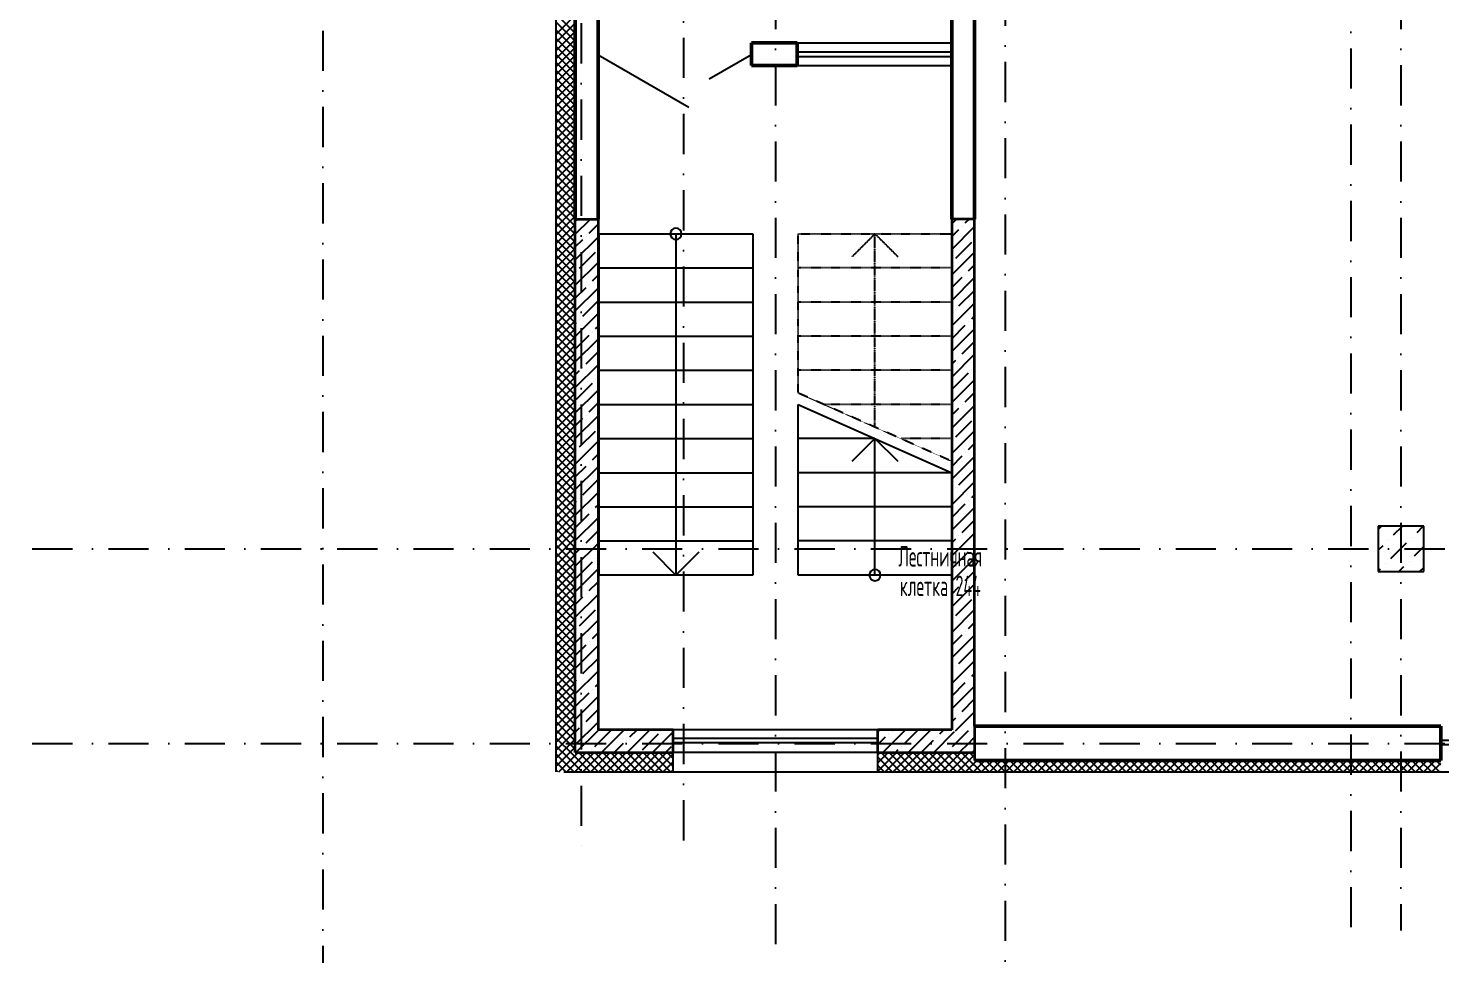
# Model space of a CAD drawing. Extents: x -1560602 to 321118, y -2308202 to -430103.
# Drawn here: x -1503020 to -1490599, y -2129783 to -2121637 of the extents above; entities that cross this region are included whole.
import ezdxf
from ezdxf.enums import TextEntityAlignment as Align

# ---------------------------------------------------------------- set-up
doc = ezdxf.new("R2010")
doc.units = 0
doc.header["$MEASUREMENT"] = 0
for name, pattern in [('Dot & Dashed', [670.277762, 352.777767, -176.388884, 0, -141.111112]), ('Штриховая', [0.4, 0.2, -0.2]), ('Штрихпунктирная', [0.670278, 0.352778, -0.176389, 0, -0.141111])]:
    doc.linetypes.add(name, pattern=pattern)
doc.layers.get('0').update_dxf_attribs({"color": 255, "linetype": 'CONTINUOUS'})
doc.layers.add('Диафрагма', color=2, linetype='CONTINUOUS', lineweight=35)
doc.layers.add('стены', color=5, linetype='CONTINUOUS', lineweight=50)
for name, color, linetype in [('Колонна', 7, 'CONTINUOUS'), ('колонна нижнего ряда', 1, 'CONTINUOUS'), ('Оси', 253, 'Dot & Dashed'), ('отделка', 240, 'CONTINUOUS'), ('Текст', 7, 'CONTINUOUS'), ('Утеплитель', 6, 'CONTINUOUS')]:
    doc.layers.add(name, color=color, linetype=linetype)
doc.styles.get("Standard").update_dxf_attribs({"font": 'spds.shx', "width": 0.7, "height": 250})

msp = doc.modelspace()

# ---------------------------------------------------------------- linework, layer by layer
at = {"color": 0, "linetype": 'Continuous'}
for p, q in [((-1497999.3, -2123444.8), (-1496649.3, -2123444.8)), ((-1497999.3, -2126444.8), (-1497999.3, -2123444.8)), ((-1497324.3, -2123444.8), (-1497324.3, -2126444.8)), ((-1496649.3, -2123444.8), (-1496649.3, -2126444.8)), ((-1497999.3, -2123744.8), (-1496649.3, -2123744.8)), ((-1497999.3, -2124044.8), (-1496649.3, -2124044.8)), ((-1497999.3, -2124344.8), (-1496649.3, -2124344.8)), ((-1497999.3, -2124644.8), (-1496649.3, -2124644.8)), ((-1497999.3, -2124944.8), (-1496649.3, -2124944.8)), ((-1496249.3, -2126444.8), (-1496249.3, -2124944.8)), ((-1496249.3, -2124944.8), (-1494899.3, -2125544.8)), ((-1497999.3, -2125244.8), (-1496649.3, -2125244.8)), ((-1495574.3, -2125244.8), (-1496249.3, -2125244.8)), ((-1495774.3, -2125444.8), (-1495574.3, -2125244.8)), ((-1495574.3, -2125244.8), (-1495374.3, -2125444.8)), ((-1495574.3, -2126444.8), (-1495574.3, -2125244.8)), ((-1497999.3, -2125544.8), (-1496649.3, -2125544.8)), ((-1494899.3, -2125544.8), (-1496249.3, -2125544.8)), ((-1494899.3, -2125544.8), (-1494899.3, -2126444.8)), ((-1497999.3, -2125844.8), (-1496649.3, -2125844.8)), ((-1494899.3, -2125844.8), (-1496249.3, -2125844.8)), ((-1497999.3, -2126144.8), (-1496649.3, -2126144.8)), ((-1494899.3, -2126144.8), (-1496249.3, -2126144.8)), ((-1497324.3, -2126444.8), (-1497524.3, -2126244.8)), ((-1497124.3, -2126244.8), (-1497324.3, -2126444.8)), ((-1496649.3, -2126444.8), (-1497999.3, -2126444.8)), ((-1494899.3, -2126444.8), (-1496249.3, -2126444.8))]:
    msp.add_line(p, q, dxfattribs=at)
at = {"color": 0, "linetype": 'Штриховая'}
for p, q in [((-1496249.3, -2124844.9), (-1496249.3, -2123444.8)), ((-1496249.3, -2123444.8), (-1494899.3, -2123444.8)), ((-1494899.3, -2123444.8), (-1494899.3, -2125444.9)), ((-1494899.3, -2123744.8), (-1496249.3, -2123744.8)), ((-1494899.3, -2124044.8), (-1496249.3, -2124044.8)), ((-1494899.3, -2124344.8), (-1496249.3, -2124344.8)), ((-1494899.3, -2124644.8), (-1496249.3, -2124644.8)), ((-1494899.3, -2125444.9), (-1496249.3, -2124844.9)), ((-1494899.3, -2124944.8), (-1496024.5, -2124944.8)), ((-1494899.3, -2125244.8), (-1495349.5, -2125244.8))]:
    msp.add_line(p, q, dxfattribs=at)
at = {"color": 0, "linetype": 'Штрихпунктирная'}
for p, q in [((-1495774.3, -2123644.8), (-1495574.3, -2123444.8)), ((-1495574.3, -2123444.8), (-1495374.3, -2123644.8)), ((-1495574.3, -2125144.9), (-1495574.3, -2123444.8))]:
    msp.add_line(p, q, dxfattribs=at)
at = {"color": 0, "linetype": 'Continuous'}
for centre, start, end in [((-1497324.3, -2123444.8), 0, 180), ((-1497324.3, -2123444.8), 180, 0), ((-1495574.3, -2126444.8), 0, 180), ((-1495574.3, -2126444.8), 180, 0)]:
    msp.add_arc(centre, 50, start, end, dxfattribs=at)
at = {"layer": 'Диафрагма', "color": 0, "linetype": 'Continuous'}
for p, q in [((-1494899.3, -2123114.8), (-1494899.3, -2127804.8)), ((-1494699.3, -2127774.8), (-1494699.3, -2123314.8)), ((-1497349.3, -2127804.8), (-1498009.3, -2127804.8)), ((-1497349.3, -2128004.8), (-1497349.3, -2127804.8)), ((-1495549.3, -2128004.8), (-1495549.3, -2127804.8)), ((-1494899.3, -2127804.8), (-1495549.3, -2127804.8)), ((-1498209.3, -2128004.8), (-1497349.3, -2128004.8))]:
    msp.add_line(p, q, dxfattribs=at)
at = {"layer": 'Диафрагма', "color": 0, "ltscale": 100}
for p, q in [((-1498209.3, -2123314.8), (-1498009.3, -2123314.8)), ((-1498209.3, -2128004.8), (-1498209.3, -2123314.8)), ((-1498009.3, -2123314.8), (-1498009.3, -2127804.8)), ((-1494699.3, -2123314.8), (-1494899.3, -2123314.8)), ((-1494699.3, -2127774.8), (-1494699.3, -2128074.8)), ((-1495549.3, -2128004.8), (-1494699.3, -2128004.8))]:
    msp.add_line(p, q, dxfattribs=at)
at = {"layer": 'Диафрагма', "color": 0, "lineweight": -3, "ltscale": 100}
for p, q in [((-1498209.3, -2123448.4), (-1498075.7, -2123314.8)), ((-1498199.5, -2123326.3), (-1498188, -2123314.8)), ((-1498087.2, -2123438.6), (-1498009.3, -2123360.6)), ((-1494899.3, -2123356.7), (-1494857.4, -2123314.8)), ((-1494899.3, -2123581.2), (-1494699.3, -2123381.2)), ((-1494899.3, -2123469), (-1494835.9, -2123405.5)), ((-1494807.8, -2123377.5), (-1494807.8, -2123377.5)), ((-1494779.8, -2123349.4), (-1494745.2, -2123314.8)), ((-1498209.3, -2123672.9), (-1498009.3, -2123472.9)), ((-1498209.3, -2123560.6), (-1498143.4, -2123494.7)), ((-1498115.3, -2123466.6), (-1498115.3, -2123466.6)), ((-1494864, -2123658.1), (-1494723.6, -2123517.8)), ((-1498171.4, -2123747.3), (-1498031.1, -2123606.9)), ((-1494899.3, -2123805.7), (-1494699.3, -2123605.7)), ((-1498209.3, -2123897.4), (-1498009.3, -2123697.4)), ((-1498199.5, -2123775.3), (-1498199.5, -2123775.3)), ((-1494892, -2123686.2), (-1494892, -2123686.2)), ((-1494751.7, -2123770.4), (-1494699.3, -2123718)), ((-1498087.2, -2123887.6), (-1498087.2, -2123887.6)), ((-1498059.2, -2123859.5), (-1498009.3, -2123809.7)), ((-1494899.3, -2123918), (-1494807.8, -2123826.5)), ((-1494899.3, -2124030.2), (-1494699.3, -2123830.2)), ((-1494779.8, -2123798.4), (-1494779.8, -2123798.4)), ((-1498209.3, -2124009.7), (-1498115.3, -2123915.6)), ((-1498209.3, -2124121.9), (-1498009.3, -2123921.9)), ((-1498143.4, -2124168.2), (-1498009.3, -2124034.2)), ((-1494835.9, -2124079.1), (-1494699.3, -2123942.5)), ((-1498209.3, -2124346.4), (-1498009.3, -2124146.4)), ((-1494899.3, -2124254.7), (-1494699.3, -2124054.7)), ((-1494899.3, -2124142.5), (-1494892, -2124135.2)), ((-1494864, -2124107.1), (-1494864, -2124107.1)), ((-1498209.3, -2124234.2), (-1498199.5, -2124224.3)), ((-1498171.4, -2124196.3), (-1498171.4, -2124196.3)), ((-1498031.1, -2124280.5), (-1498009.3, -2124258.7)), ((-1494899.3, -2124367), (-1494779.8, -2124247.4)), ((-1494899.3, -2124479.2), (-1494699.3, -2124279.2)), ((-1494751.7, -2124219.4), (-1494751.7, -2124219.4)), ((-1494723.6, -2124191.3), (-1494699.3, -2124167)), ((-1498209.3, -2124458.7), (-1498087.2, -2124336.6)), ((-1498209.3, -2124570.9), (-1498009.3, -2124370.9)), ((-1498059.2, -2124308.5), (-1498059.2, -2124308.5)), ((-1494807.8, -2124500), (-1494699.3, -2124391.5)), ((-1498115.3, -2124589.2), (-1498009.3, -2124483.2)), ((-1494899.3, -2124703.7), (-1494699.3, -2124503.7)), ((-1494835.9, -2124528.1), (-1494835.9, -2124528.1)), ((-1498209.3, -2124795.4), (-1498009.3, -2124595.4)), ((-1498209.3, -2124683.2), (-1498171.4, -2124645.3)), ((-1498143.4, -2124617.2), (-1498143.4, -2124617.2)), ((-1494899.3, -2124591.5), (-1494864, -2124556.1)), ((-1494723.6, -2124640.3), (-1494723.6, -2124640.3)), ((-1498199.5, -2124897.9), (-1498059.2, -2124757.5)), ((-1498031.1, -2124729.5), (-1498031.1, -2124729.5)), ((-1494899.3, -2124928.3), (-1494699.3, -2124728.3)), ((-1494892, -2124808.7), (-1494751.7, -2124668.4)), ((-1498209.3, -2125019.9), (-1498009.3, -2124819.9)), ((-1494779.8, -2124921), (-1494699.3, -2124840.5)), ((-1498087.2, -2125010.1), (-1498009.3, -2124932.2)), ((-1494899.3, -2125152.8), (-1494699.3, -2124952.8)), ((-1494899.3, -2125040.5), (-1494835.9, -2124977.1)), ((-1494807.8, -2124949), (-1494807.8, -2124949)), ((-1498209.3, -2125244.4), (-1498009.3, -2125044.4)), ((-1498209.3, -2125132.2), (-1498143.4, -2125066.2)), ((-1498115.3, -2125038.2), (-1498115.3, -2125038.2)), ((-1494864, -2125229.7), (-1494723.6, -2125089.3)), ((-1498209.3, -2125469), (-1498009.3, -2125269)), ((-1498171.4, -2125318.8), (-1498031.1, -2125178.5)), ((-1494899.3, -2125377.3), (-1494699.3, -2125177.3)), ((-1494892, -2125257.7), (-1494892, -2125257.7)), ((-1498199.5, -2125346.9), (-1498199.5, -2125346.9)), ((-1498059.2, -2125431.1), (-1498009.3, -2125381.2)), ((-1494899.3, -2125489.5), (-1494807.8, -2125398)), ((-1494899.3, -2125601.8), (-1494699.3, -2125401.8)), ((-1494779.8, -2125370), (-1494779.8, -2125370)), ((-1494751.7, -2125341.9), (-1494699.3, -2125289.5)), ((-1498209.3, -2125581.2), (-1498115.3, -2125487.2)), ((-1498209.3, -2125693.5), (-1498009.3, -2125493.5)), ((-1498087.2, -2125459.1), (-1498087.2, -2125459.1)), ((-1494835.9, -2125650.6), (-1494699.3, -2125514)), ((-1498143.4, -2125739.7), (-1498009.3, -2125605.7)), ((-1494899.3, -2125826.3), (-1494699.3, -2125626.3)), ((-1498209.3, -2125918), (-1498009.3, -2125718)), ((-1498171.4, -2125767.8), (-1498171.4, -2125767.8)), ((-1494899.3, -2125714), (-1494892, -2125706.7)), ((-1494864, -2125678.7), (-1494864, -2125678.7)), ((-1494723.6, -2125762.9), (-1494699.3, -2125738.5)), ((-1498209.3, -2125805.7), (-1498199.5, -2125795.9)), ((-1498059.2, -2125880.1), (-1498059.2, -2125880.1)), ((-1498031.1, -2125852), (-1498009.3, -2125830.2)), ((-1494899.3, -2125938.5), (-1494779.8, -2125819)), ((-1494899.3, -2126050.8), (-1494699.3, -2125850.8)), ((-1494751.7, -2125790.9), (-1494751.7, -2125790.9)), ((-1498209.3, -2126030.2), (-1498087.2, -2125908.1)), ((-1498209.3, -2126142.5), (-1498009.3, -2125942.5)), ((-1494807.8, -2126071.6), (-1494699.3, -2125963)), ((-1498115.3, -2126160.7), (-1498009.3, -2126054.7)), ((-1494899.3, -2126275.3), (-1494699.3, -2126075.3)), ((-1494899.3, -2126163), (-1494864, -2126127.7)), ((-1494835.9, -2126099.6), (-1494835.9, -2126099.6)), ((-1498209.3, -2126367), (-1498009.3, -2126167)), ((-1498209.3, -2126254.7), (-1498171.4, -2126216.8)), ((-1498143.4, -2126188.8), (-1498143.4, -2126188.8)), ((-1494892, -2126380.3), (-1494751.7, -2126239.9)), ((-1494723.6, -2126211.9), (-1494723.6, -2126211.9)), ((-1498209.3, -2126591.5), (-1498009.3, -2126391.5)), ((-1498199.5, -2126469.4), (-1498059.2, -2126329.1)), ((-1498031.1, -2126301), (-1498031.1, -2126301)), ((-1494899.3, -2126499.8), (-1494699.3, -2126299.8)), ((-1498087.2, -2126581.6), (-1498009.3, -2126503.7)), ((-1494807.8, -2126520.6), (-1494807.8, -2126520.6)), ((-1494779.8, -2126492.5), (-1494699.3, -2126412)), ((-1498209.3, -2126816), (-1498009.3, -2126616)), ((-1498209.3, -2126703.7), (-1498143.4, -2126637.8)), ((-1498115.3, -2126609.7), (-1498115.3, -2126609.7)), ((-1494899.3, -2126724.3), (-1494699.3, -2126524.3)), ((-1494899.3, -2126612), (-1494835.9, -2126548.6)), ((-1498171.4, -2126890.3), (-1498031.1, -2126750)), ((-1494899.3, -2126948.8), (-1494699.3, -2126748.8)), ((-1494864, -2126801.2), (-1494723.6, -2126660.9)), ((-1498209.3, -2127040.5), (-1498009.3, -2126840.5)), ((-1494892, -2126829.3), (-1494892, -2126829.3)), ((-1494751.7, -2126913.5), (-1494699.3, -2126861.1)), ((-1498199.5, -2126918.4), (-1498199.5, -2126918.4)), ((-1498059.2, -2127002.6), (-1498009.3, -2126952.8)), ((-1494899.3, -2127061.1), (-1494807.8, -2126969.6)), ((-1494899.3, -2127173.3), (-1494699.3, -2126973.3)), ((-1494779.8, -2126941.5), (-1494779.8, -2126941.5)), ((-1498209.3, -2127152.8), (-1498115.3, -2127058.7)), ((-1498209.3, -2127265), (-1498009.3, -2127065)), ((-1498087.2, -2127030.7), (-1498087.2, -2127030.7)), ((-1494835.9, -2127222.2), (-1494699.3, -2127085.6)), ((-1498143.4, -2127311.3), (-1498009.3, -2127177.3)), ((-1494899.3, -2127397.8), (-1494699.3, -2127197.8)), ((-1494864, -2127250.2), (-1494864, -2127250.2)), ((-1498209.3, -2127489.5), (-1498009.3, -2127289.5)), ((-1498209.3, -2127377.3), (-1498199.5, -2127367.4)), ((-1498171.4, -2127339.4), (-1498171.4, -2127339.4)), ((-1494899.3, -2127285.6), (-1494892, -2127278.3)), ((-1494899.3, -2127510.1), (-1494779.8, -2127390.5)), ((-1494751.7, -2127362.5), (-1494751.7, -2127362.5)), ((-1494723.6, -2127334.4), (-1494699.3, -2127310.1)), ((-1498209.3, -2127601.8), (-1498087.2, -2127479.7)), ((-1498209.3, -2127714), (-1498009.3, -2127514)), ((-1498059.2, -2127451.6), (-1498059.2, -2127451.6)), ((-1498031.1, -2127423.5), (-1498009.3, -2127401.8)), ((-1494899.3, -2127622.3), (-1494699.3, -2127422.3)), ((-1498115.3, -2127732.2), (-1498009.3, -2127626.3)), ((-1494807.8, -2127643.1), (-1494699.3, -2127534.6)), ((-1498209.3, -2127938.5), (-1498009.3, -2127738.5)), ((-1498143.4, -2127760.3), (-1498143.4, -2127760.3)), ((-1494899.3, -2127734.6), (-1494864, -2127699.2)), ((-1494865.8, -2127813.3), (-1494699.3, -2127646.8)), ((-1494835.9, -2127671.2), (-1494835.9, -2127671.2)), ((-1498209.3, -2127826.3), (-1498171.4, -2127788.4)), ((-1498203.4, -2128005.1), (-1498003.4, -2127805.1)), ((-1498038.1, -2127952.1), (-1497897.8, -2127811.7)), ((-1497978.9, -2128005.1), (-1497778.7, -2127804.9)), ((-1497754.3, -2128005.1), (-1497554, -2127804.7)), ((-1497729.4, -2127867.9), (-1497666.3, -2127804.8)), ((-1497617.2, -2127980.1), (-1497476.8, -2127839.8)), ((-1497529.8, -2128005.1), (-1497348.5, -2127823.8)), ((-1497448.8, -2127811.7), (-1497448.8, -2127811.7)), ((-1495546.3, -2127820.3), (-1495530.8, -2127804.8)), ((-1495546.3, -2127932.6), (-1495481.4, -2127867.6)), ((-1495506.3, -2128004.8), (-1495306.3, -2127804.8)), ((-1495453.3, -2127839.5), (-1495453.3, -2127839.5)), ((-1495425.2, -2127811.5), (-1495418.5, -2127804.8)), ((-1495313, -2127923.7), (-1495194, -2127804.8)), ((-1495281.8, -2128004.8), (-1495081.8, -2127804.8)), ((-1495057.3, -2128004.8), (-1494873.7, -2127821.3)), ((-1495032.3, -2127867.6), (-1495032.3, -2127867.6)), ((-1495004.3, -2127839.5), (-1494969.5, -2127804.8)), ((-1494892, -2127951.8), (-1494802.5, -2127862.3)), ((-1494813.6, -2127873.4), (-1494751.7, -2127811.5)), ((-1494761.4, -2127933.4), (-1494699.3, -2127871.3)), ((-1494723.6, -2127783.4), (-1494723.6, -2127783.4)), ((-1498066.2, -2127980.1), (-1498066.2, -2127980.1)), ((-1497866.6, -2128005.1), (-1497785.5, -2127924)), ((-1497757.5, -2127895.9), (-1497757.5, -2127895.9)), ((-1497417.6, -2128005.1), (-1497364.6, -2127952.1)), ((-1495394, -2128004.8), (-1495369.1, -2127979.9)), ((-1495341, -2127951.8), (-1495341, -2127951.8)), ((-1495169.5, -2128004.8), (-1495060.4, -2127895.7)), ((-1494920.1, -2127979.9), (-1494920.1, -2127979.9)), ((-1494832.8, -2128004.8), (-1494750.3, -2127922.3)), ((-1494720.5, -2128004.8), (-1494705.9, -2127990.2)), ((-1494709.2, -2127993.5), (-1494699.3, -2127983.6))]:
    msp.add_line(p, q, dxfattribs=at)
at = {"layer": 'Колонна', "color": 0, "linetype": 'Continuous'}
for p, q in [((-1490749.3, -2126014.8), (-1491149.3, -2126014.8)), ((-1491149.3, -2126014.8), (-1491149.3, -2126414.8)), ((-1490749.3, -2126414.8), (-1490749.3, -2126014.8)), ((-1491149.3, -2126414.8), (-1490749.3, -2126414.8))]:
    msp.add_line(p, q, dxfattribs=at)
at = {"layer": 'колонна нижнего ряда', "color": 0, "ltscale": 100}
for p, q in [((-1491149.3, -2126043.6), (-1491120.5, -2126014.8)), ((-1491014.5, -2126092.6), (-1490936.7, -2126014.8)), ((-1490807.6, -2126069.6), (-1490752.8, -2126014.8)), ((-1491060.4, -2126138.5), (-1491060.4, -2126138.5)), ((-1490853.6, -2126115.6), (-1490853.6, -2126115.6)), ((-1491149.3, -2126227.4), (-1491106.4, -2126184.5)), ((-1491037.4, -2126299.4), (-1490899.6, -2126161.5)), ((-1490830.6, -2126276.4), (-1490749.3, -2126195.1)), ((-1491149.3, -2126411.3), (-1491129.4, -2126391.3)), ((-1491083.4, -2126345.4), (-1491083.4, -2126345.4)), ((-1490969, -2126414.8), (-1490922.5, -2126368.3)), ((-1490876.6, -2126322.4), (-1490876.6, -2126322.4)), ((-1490785.1, -2126414.8), (-1490749.3, -2126379))]:
    msp.add_line(p, q, dxfattribs=at)
at = {"layer": 'Оси', "color": 0, "linetype": 'Штрихпунктирная', "lineweight": -3, "ltscale": 1000}
for p, q in [((-1497259.3, -2075464.8), (-1497259.3, -2128922.6)), ((-1491389.3, -2086954.8), (-1491389.3, -2129560.8)), ((-1494429.3, -2104503.8), (-1494429.3, -2132549.8)), ((-1498159.3, -2105504.8), (-1498159.3, -2128885.1)), ((-1496449.3, -2107214.8), (-1496449.3, -2132549.8)), ((-1490949.3, -2107214.8), (-1490949.3, -2129570.3)), ((-1500429.3, -2121659.3), (-1500429.3, -2132549.8)), ((-1556614.6, -2126214.8), (-1479114.3, -2126214.8)), ((-1556614.6, -2127924.8), (-1479114.3, -2127924.8))]:
    msp.add_line(p, q, dxfattribs=at)
at = {"layer": 'отделка', "color": 0, "linetype": 'Continuous'}
for p, q in [((-1496259.3, -2121764.8), (-1494899.3, -2121764.8)), ((-1496259.3, -2121964.8), (-1494899.3, -2121964.8))]:
    msp.add_line(p, q, dxfattribs=at)
at = {"layer": 'отделка', "color": 0, "ltscale": 100}
for p, q in [((-1498009.3, -2121871.3), (-1497212.6, -2122331.3)), ((-1496659.3, -2121871.3), (-1497031.7, -2122086.3)), ((-1496259.3, -2121844.8), (-1494899.3, -2121844.8)), ((-1496259.3, -2121884.8), (-1494899.3, -2121884.8)), ((-1495549.3, -2127880.6), (-1497349.3, -2127880.6)), ((-1495549.3, -2127804.8), (-1497348.4, -2127804.3)), ((-1495549.3, -2127920.6), (-1497349.3, -2127920.6)), ((-1495549.3, -2128004.8), (-1497349.3, -2128004.8)), ((-1488799.3, -2127898.9), (-1490599.3, -2127898.9)), ((-1488799.3, -2127938.9), (-1490599.3, -2127938.9))]:
    msp.add_line(p, q, dxfattribs=at)
at = {"layer": 'стены', "color": 0, "ltscale": 100}
for p, q in [((-1494899.3, -2123314.8), (-1494899.3, -2119014.8)), ((-1494699.3, -2123314.8), (-1494699.3, -2119014.8)), ((-1498209.3, -2119784.8), (-1498209.3, -2123314.8)), ((-1498009.3, -2123314.8), (-1498009.3, -2120214.8)), ((-1496659.3, -2121764.8), (-1496259.3, -2121764.8)), ((-1496659.3, -2121964.8), (-1496659.3, -2121764.8)), ((-1496259.3, -2121764.8), (-1496259.3, -2121964.8)), ((-1496259.3, -2121964.8), (-1496659.3, -2121964.8)), ((-1490599.3, -2127774.8), (-1494699.3, -2127774.8)), ((-1490599.3, -2128004.8), (-1490599.3, -2127774.8)), ((-1490599.3, -2128074.8), (-1490599.3, -2128004.8)), ((-1490599.3, -2128074.8), (-1490599.3, -2128004.8)), ((-1494699.3, -2128074.8), (-1490599.3, -2128074.8))]:
    msp.add_line(p, q, dxfattribs=at)
at = {"layer": 'Утеплитель', "color": 0, "linetype": 'Continuous'}
for p, q in [((-1498379.3, -2119784.8), (-1498379.3, -2128174.8)), ((-1498209.3, -2121681.1), (-1498379.3, -2121511.1)), ((-1498379.3, -2121693.1), (-1498209.3, -2121523.1)), ((-1498209.3, -2121751.8), (-1498379.3, -2121581.8)), ((-1498379.3, -2121763.8), (-1498209.3, -2121593.8)), ((-1498209.3, -2121822.6), (-1498379.3, -2121652.6)), ((-1498379.3, -2121834.6), (-1498209.3, -2121664.6)), ((-1498209.3, -2121893.3), (-1498379.3, -2121723.3)), ((-1498379.3, -2121905.3), (-1498209.3, -2121735.3)), ((-1498209.3, -2121964), (-1498379.3, -2121794)), ((-1498379.3, -2121976), (-1498209.3, -2121806)), ((-1498209.3, -2122034.7), (-1498379.3, -2121864.7)), ((-1498379.3, -2122046.7), (-1498209.3, -2121876.7)), ((-1498209.3, -2122105.4), (-1498379.3, -2121935.4)), ((-1498379.3, -2122117.4), (-1498209.3, -2121947.4)), ((-1498209.3, -2122176.1), (-1498379.3, -2122006.1)), ((-1498379.3, -2122188.1), (-1498209.3, -2122018.1)), ((-1498209.3, -2122246.8), (-1498379.3, -2122076.8)), ((-1498379.3, -2122258.8), (-1498209.3, -2122088.8)), ((-1498209.3, -2122317.5), (-1498379.3, -2122147.5)), ((-1498379.3, -2122329.5), (-1498209.3, -2122159.5)), ((-1498209.3, -2122388.2), (-1498379.3, -2122218.2)), ((-1498379.3, -2122400.2), (-1498209.3, -2122230.2)), ((-1498209.3, -2122459), (-1498379.3, -2122289)), ((-1498379.3, -2122471), (-1498209.3, -2122301)), ((-1498209.3, -2122529.7), (-1498379.3, -2122359.7)), ((-1498379.3, -2122541.7), (-1498209.3, -2122371.7)), ((-1498209.3, -2122600.4), (-1498379.3, -2122430.4)), ((-1498379.3, -2122612.4), (-1498209.3, -2122442.4)), ((-1498209.3, -2122671.1), (-1498379.3, -2122501.1)), ((-1498379.3, -2122683.1), (-1498209.3, -2122513.1)), ((-1498209.3, -2122741.8), (-1498379.3, -2122571.8)), ((-1498379.3, -2122753.8), (-1498209.3, -2122583.8)), ((-1498209.3, -2122812.5), (-1498379.3, -2122642.5)), ((-1498379.3, -2122824.5), (-1498209.3, -2122654.5)), ((-1498209.3, -2122883.2), (-1498379.3, -2122713.2)), ((-1498379.3, -2122895.2), (-1498209.3, -2122725.2)), ((-1498209.3, -2122953.9), (-1498379.3, -2122783.9)), ((-1498379.3, -2122965.9), (-1498209.3, -2122795.9)), ((-1498209.3, -2123024.6), (-1498379.3, -2122854.6)), ((-1498379.3, -2123036.6), (-1498209.3, -2122866.6)), ((-1498209.3, -2123095.3), (-1498379.3, -2122925.3)), ((-1498379.3, -2123107.4), (-1498209.3, -2122937.4)), ((-1498209.3, -2123166.1), (-1498379.3, -2122996.1)), ((-1498379.3, -2123178.1), (-1498209.3, -2123008.1)), ((-1498209.3, -2123236.8), (-1498379.3, -2123066.8)), ((-1498379.3, -2123248.8), (-1498209.3, -2123078.8)), ((-1498209.3, -2123307.5), (-1498379.3, -2123137.5)), ((-1498379.3, -2123319.5), (-1498209.3, -2123149.5)), ((-1498209.3, -2123378.2), (-1498379.3, -2123208.2)), ((-1498379.3, -2123390.2), (-1498209.3, -2123220.2)), ((-1498209.3, -2123448.9), (-1498379.3, -2123278.9)), ((-1498379.3, -2123460.9), (-1498209.3, -2123290.9)), ((-1498209.3, -2123519.6), (-1498379.3, -2123349.6)), ((-1498379.3, -2123531.6), (-1498209.3, -2123361.6)), ((-1498209.3, -2123590.3), (-1498379.3, -2123420.3)), ((-1498379.3, -2123602.3), (-1498209.3, -2123432.3)), ((-1498209.3, -2123661), (-1498379.3, -2123491)), ((-1498379.3, -2123673), (-1498209.3, -2123503)), ((-1498209.3, -2123731.7), (-1498379.3, -2123561.7)), ((-1498379.3, -2123743.7), (-1498209.3, -2123573.7)), ((-1498209.3, -2123802.5), (-1498379.3, -2123632.5)), ((-1498379.3, -2123814.5), (-1498209.3, -2123644.5)), ((-1498209.3, -2123873.2), (-1498379.3, -2123703.2)), ((-1498379.3, -2123885.2), (-1498209.3, -2123715.2)), ((-1498209.3, -2123943.9), (-1498379.3, -2123773.9)), ((-1498379.3, -2123955.9), (-1498209.3, -2123785.9)), ((-1498209.3, -2124014.6), (-1498379.3, -2123844.6)), ((-1498379.3, -2124026.6), (-1498209.3, -2123856.6)), ((-1498209.3, -2124085.3), (-1498379.3, -2123915.3)), ((-1498379.3, -2124097.3), (-1498209.3, -2123927.3)), ((-1498209.3, -2124156), (-1498379.3, -2123986)), ((-1498379.3, -2124168), (-1498209.3, -2123998)), ((-1498209.3, -2124226.7), (-1498379.3, -2124056.7)), ((-1498379.3, -2124238.7), (-1498209.3, -2124068.7)), ((-1498209.3, -2124297.4), (-1498379.3, -2124127.4)), ((-1498379.3, -2124309.4), (-1498209.3, -2124139.4)), ((-1498209.3, -2124368.1), (-1498379.3, -2124198.1)), ((-1498379.3, -2124380.1), (-1498209.3, -2124210.1)), ((-1498209.3, -2124438.9), (-1498379.3, -2124268.9)), ((-1498379.3, -2124450.9), (-1498209.3, -2124280.9)), ((-1498209.3, -2124509.6), (-1498379.3, -2124339.6)), ((-1498379.3, -2124521.6), (-1498209.3, -2124351.6)), ((-1498209.3, -2124580.3), (-1498379.3, -2124410.3)), ((-1498379.3, -2124592.3), (-1498209.3, -2124422.3)), ((-1498209.3, -2124651), (-1498379.3, -2124481)), ((-1498379.3, -2124663), (-1498209.3, -2124493)), ((-1498209.3, -2124721.7), (-1498379.3, -2124551.7)), ((-1498379.3, -2124733.7), (-1498209.3, -2124563.7)), ((-1498209.3, -2124792.4), (-1498379.3, -2124622.4)), ((-1498379.3, -2124804.4), (-1498209.3, -2124634.4)), ((-1498209.3, -2124863.1), (-1498379.3, -2124693.1)), ((-1498379.3, -2124875.1), (-1498209.3, -2124705.1)), ((-1498209.3, -2124933.8), (-1498379.3, -2124763.8)), ((-1498379.3, -2124945.8), (-1498209.3, -2124775.8)), ((-1498209.3, -2125004.5), (-1498379.3, -2124834.5)), ((-1498379.3, -2125016.5), (-1498209.3, -2124846.5)), ((-1498209.3, -2125075.2), (-1498379.3, -2124905.2)), ((-1498379.3, -2125087.2), (-1498209.3, -2124917.2)), ((-1498209.3, -2125146), (-1498379.3, -2124976)), ((-1498379.3, -2125158), (-1498209.3, -2124988)), ((-1498209.3, -2125216.7), (-1498379.3, -2125046.7)), ((-1498379.3, -2125228.7), (-1498209.3, -2125058.7)), ((-1498209.3, -2125287.4), (-1498379.3, -2125117.4)), ((-1498379.3, -2125299.4), (-1498209.3, -2125129.4)), ((-1498209.3, -2125358.1), (-1498379.3, -2125188.1)), ((-1498379.3, -2125370.1), (-1498209.3, -2125200.1)), ((-1498209.3, -2125428.8), (-1498379.3, -2125258.8)), ((-1498379.3, -2125440.8), (-1498209.3, -2125270.8)), ((-1498209.3, -2125499.5), (-1498379.3, -2125329.5)), ((-1498379.3, -2125511.5), (-1498209.3, -2125341.5)), ((-1498209.3, -2125570.2), (-1498379.3, -2125400.2)), ((-1498379.3, -2125582.2), (-1498209.3, -2125412.2)), ((-1498209.3, -2125640.9), (-1498379.3, -2125470.9)), ((-1498379.3, -2125652.9), (-1498209.3, -2125482.9)), ((-1498209.3, -2125711.6), (-1498379.3, -2125541.6)), ((-1498379.3, -2125723.6), (-1498209.3, -2125553.6)), ((-1498209.3, -2125782.4), (-1498379.3, -2125612.4)), ((-1498379.3, -2125794.4), (-1498209.3, -2125624.4)), ((-1498209.3, -2125853.1), (-1498379.3, -2125683.1)), ((-1498379.3, -2125865.1), (-1498209.3, -2125695.1)), ((-1498209.3, -2125923.8), (-1498379.3, -2125753.8)), ((-1498379.3, -2125935.8), (-1498209.3, -2125765.8)), ((-1498209.3, -2125994.5), (-1498379.3, -2125824.5)), ((-1498379.3, -2126006.5), (-1498209.3, -2125836.5)), ((-1498209.3, -2126065.2), (-1498379.3, -2125895.2)), ((-1498379.3, -2126077.2), (-1498209.3, -2125907.2)), ((-1498209.3, -2126135.9), (-1498379.3, -2125965.9)), ((-1498379.3, -2126147.9), (-1498209.3, -2125977.9)), ((-1498209.3, -2126206.6), (-1498379.3, -2126036.6)), ((-1498379.3, -2126218.6), (-1498209.3, -2126048.6)), ((-1498209.3, -2126277.3), (-1498379.3, -2126107.3)), ((-1498379.3, -2126289.3), (-1498209.3, -2126119.3)), ((-1498209.3, -2126348), (-1498379.3, -2126178)), ((-1498379.3, -2126360), (-1498209.3, -2126190)), ((-1498209.3, -2126418.8), (-1498379.3, -2126248.8)), ((-1498379.3, -2126430.8), (-1498209.3, -2126260.8)), ((-1498209.3, -2126489.5), (-1498379.3, -2126319.5)), ((-1498379.3, -2126501.5), (-1498209.3, -2126331.5)), ((-1498209.3, -2126560.2), (-1498379.3, -2126390.2)), ((-1498379.3, -2126572.2), (-1498209.3, -2126402.2)), ((-1498209.3, -2126630.9), (-1498379.3, -2126460.9)), ((-1498379.3, -2126642.9), (-1498209.3, -2126472.9)), ((-1498209.3, -2126701.6), (-1498379.3, -2126531.6)), ((-1498379.3, -2126713.6), (-1498209.3, -2126543.6)), ((-1498209.3, -2126772.3), (-1498379.3, -2126602.3)), ((-1498379.3, -2126784.3), (-1498209.3, -2126614.3)), ((-1498209.3, -2126843), (-1498379.3, -2126673)), ((-1498379.3, -2126855), (-1498209.3, -2126685)), ((-1498209.3, -2126913.7), (-1498379.3, -2126743.7)), ((-1498379.3, -2126925.7), (-1498209.3, -2126755.7)), ((-1498209.3, -2126984.4), (-1498379.3, -2126814.4)), ((-1498379.3, -2126996.4), (-1498209.3, -2126826.4)), ((-1498209.3, -2127055.1), (-1498379.3, -2126885.1)), ((-1498379.3, -2127067.1), (-1498209.3, -2126897.1)), ((-1498209.3, -2127125.9), (-1498379.3, -2126955.9)), ((-1498379.3, -2127137.9), (-1498209.3, -2126967.9)), ((-1498209.3, -2127196.6), (-1498379.3, -2127026.6)), ((-1498379.3, -2127208.6), (-1498209.3, -2127038.6)), ((-1498209.3, -2127267.3), (-1498379.3, -2127097.3)), ((-1498379.3, -2127279.3), (-1498209.3, -2127109.3)), ((-1498209.3, -2127338), (-1498379.3, -2127168)), ((-1498379.3, -2127350), (-1498209.3, -2127180)), ((-1498209.3, -2127408.7), (-1498379.3, -2127238.7)), ((-1498379.3, -2127420.7), (-1498209.3, -2127250.7)), ((-1498209.3, -2127479.4), (-1498379.3, -2127309.4)), ((-1498379.3, -2127491.4), (-1498209.3, -2127321.4)), ((-1498209.3, -2127550.1), (-1498379.3, -2127380.1)), ((-1498379.3, -2127562.1), (-1498209.3, -2127392.1)), ((-1498209.3, -2127620.8), (-1498379.3, -2127450.8)), ((-1498379.3, -2127632.8), (-1498209.3, -2127462.8)), ((-1498209.3, -2127691.5), (-1498379.3, -2127521.5)), ((-1498379.3, -2127703.5), (-1498209.3, -2127533.5)), ((-1498209.3, -2127762.3), (-1498379.3, -2127592.3)), ((-1498379.3, -2127774.3), (-1498209.3, -2127604.3)), ((-1498209.3, -2127833), (-1498379.3, -2127663)), ((-1498379.3, -2127845), (-1498209.3, -2127675)), ((-1498209.3, -2127903.7), (-1498379.3, -2127733.7)), ((-1498379.3, -2127915.7), (-1498209.3, -2127745.7)), ((-1498209.3, -2127974.4), (-1498379.3, -2127804.4)), ((-1498379.3, -2127986.4), (-1498209.3, -2127816.4)), ((-1498229.5, -2128024.9), (-1498379.3, -2127875.1)), ((-1498379.3, -2128057.1), (-1498209.3, -2127887.1)), ((-1498264.8, -2128060.3), (-1498379.3, -2127945.8)), ((-1498379.3, -2128127.8), (-1498209.3, -2127957.8)), ((-1498379.3, -2128057.1), (-1498327, -2128004.8)), ((-1498379.3, -2128127.8), (-1498256.3, -2128004.8)), ((-1498355.6, -2128174.8), (-1498185.6, -2128004.8)), ((-1498150.3, -2128174.8), (-1498320.3, -2128004.8)), ((-1498284.9, -2128174.8), (-1498114.9, -2128004.8)), ((-1498079.6, -2128174.8), (-1498249.6, -2128004.8)), ((-1498214.2, -2128174.8), (-1498044.2, -2128004.8)), ((-1498008.9, -2128174.8), (-1498178.9, -2128004.8)), ((-1498143.5, -2128174.8), (-1497973.5, -2128004.8)), ((-1497938.2, -2128174.8), (-1498108.2, -2128004.8)), ((-1498072.8, -2128174.8), (-1497902.8, -2128004.8)), ((-1497867.5, -2128174.8), (-1498037.5, -2128004.8)), ((-1498002, -2128174.8), (-1497832, -2128004.8)), ((-1497796.8, -2128174.8), (-1497966.8, -2128004.8)), ((-1497931.3, -2128174.8), (-1497761.3, -2128004.8)), ((-1497726.1, -2128174.8), (-1497896.1, -2128004.8)), ((-1497860.6, -2128174.8), (-1497690.6, -2128004.8)), ((-1497655.3, -2128174.8), (-1497825.3, -2128004.8)), ((-1497789.9, -2128174.8), (-1497619.9, -2128004.8)), ((-1497584.6, -2128174.8), (-1497754.6, -2128004.8)), ((-1497719.2, -2128174.8), (-1497549.2, -2128004.8)), ((-1497513.9, -2128174.8), (-1497683.9, -2128004.8)), ((-1497648.5, -2128174.8), (-1497478.5, -2128004.8)), ((-1497443.2, -2128174.8), (-1497613.2, -2128004.8)), ((-1497577.8, -2128174.8), (-1497407.8, -2128004.8)), ((-1497372.5, -2128174.8), (-1497542.5, -2128004.8)), ((-1497349.3, -2128127.3), (-1497471.8, -2128004.8)), ((-1497349.3, -2128056.6), (-1497401.1, -2128004.8)), ((-1497349.3, -2128174.8), (-1497349.3, -2128004.8)), ((-1497349.3, -2128174.8), (-1497349.3, -2128004.8)), ((-1495549.3, -2128174.8), (-1495549.3, -2128004.8)), ((-1495549.3, -2128174.8), (-1495549.3, -2128004.8)), ((-1495549.3, -2128026.2), (-1495527.9, -2128004.8)), ((-1495549.3, -2128096.9), (-1495457.2, -2128004.8)), ((-1495549.3, -2128167.7), (-1495386.5, -2128004.8)), ((-1495351.2, -2128174.8), (-1495521.2, -2128004.8)), ((-1495485.7, -2128174.8), (-1495315.7, -2128004.8)), ((-1495280.5, -2128174.8), (-1495450.5, -2128004.8)), ((-1495415, -2128174.8), (-1495245, -2128004.8)), ((-1495209.8, -2128174.8), (-1495379.8, -2128004.8)), ((-1495344.3, -2128174.8), (-1495174.3, -2128004.8)), ((-1495139.1, -2128174.8), (-1495309.1, -2128004.8)), ((-1495273.6, -2128174.8), (-1495103.6, -2128004.8)), ((-1495068.3, -2128174.8), (-1495238.3, -2128004.8)), ((-1495202.9, -2128174.8), (-1495032.9, -2128004.8)), ((-1494997.6, -2128174.8), (-1495167.6, -2128004.8)), ((-1495132.2, -2128174.8), (-1494962.2, -2128004.8)), ((-1494926.9, -2128174.8), (-1495096.9, -2128004.8)), ((-1495061.5, -2128174.8), (-1494891.5, -2128004.8)), ((-1494856.2, -2128174.8), (-1495026.2, -2128004.8)), ((-1494990.8, -2128174.8), (-1494820.8, -2128004.8)), ((-1494785.5, -2128174.8), (-1494955.5, -2128004.8)), ((-1494920.1, -2128174.8), (-1494750.1, -2128004.8)), ((-1494714.8, -2128174.8), (-1494884.8, -2128004.8)), ((-1494699.3, -2128119.6), (-1494814.1, -2128004.8)), ((-1494699.3, -2128048.9), (-1494743.4, -2128004.8)), ((-1498221, -2128174.8), (-1498379.3, -2128016.5)), ((-1498300.2, -2128095.7), (-1498379.3, -2128016.5)), ((-1498291.7, -2128174.8), (-1498379.3, -2128087.2)), ((-1498335.5, -2128131), (-1498379.3, -2128087.2)), ((-1497507.1, -2128174.8), (-1497349.3, -2128017)), ((-1497436.4, -2128174.8), (-1497349.3, -2128087.8)), ((-1495421.9, -2128174.8), (-1495549.3, -2128047.4)), ((-1495492.6, -2128174.8), (-1495549.3, -2128118.1)), ((-1494849.4, -2128174.8), (-1494699.3, -2128024.8)), ((-1494778.6, -2128174.8), (-1494699.3, -2128095.5)), ((-1494699.3, -2128096.2), (-1494677.9, -2128074.8)), ((-1494699.3, -2128166.9), (-1494607.2, -2128074.8)), ((-1494641.9, -2128174.8), (-1494699.3, -2128117.4)), ((-1494571.2, -2128174.8), (-1494671.2, -2128074.8)), ((-1494636.5, -2128174.8), (-1494536.5, -2128074.8)), ((-1494500.5, -2128174.8), (-1494600.5, -2128074.8)), ((-1494565.7, -2128174.8), (-1494465.7, -2128074.8)), ((-1494429.8, -2128174.8), (-1494529.8, -2128074.8)), ((-1494495, -2128174.8), (-1494395, -2128074.8)), ((-1494359.1, -2128174.8), (-1494459.1, -2128074.8)), ((-1494424.3, -2128174.8), (-1494324.3, -2128074.8)), ((-1494288.3, -2128174.8), (-1494388.3, -2128074.8)), ((-1494353.6, -2128174.8), (-1494253.6, -2128074.8)), ((-1494217.6, -2128174.8), (-1494317.6, -2128074.8)), ((-1494282.9, -2128174.8), (-1494182.9, -2128074.8)), ((-1494146.9, -2128174.8), (-1494246.9, -2128074.8)), ((-1494212.2, -2128174.8), (-1494112.2, -2128074.8)), ((-1494076.2, -2128174.8), (-1494176.2, -2128074.8)), ((-1494141.5, -2128174.8), (-1494041.5, -2128074.8)), ((-1494005.5, -2128174.8), (-1494105.5, -2128074.8)), ((-1494070.8, -2128174.8), (-1493970.8, -2128074.8)), ((-1493934.8, -2128174.8), (-1494034.8, -2128074.8)), ((-1494000.1, -2128174.8), (-1493900.1, -2128074.8)), ((-1493864.1, -2128174.8), (-1493964.1, -2128074.8)), ((-1493929.4, -2128174.8), (-1493829.4, -2128074.8)), ((-1493793.4, -2128174.8), (-1493893.4, -2128074.8)), ((-1493858.6, -2128174.8), (-1493758.6, -2128074.8)), ((-1493722.7, -2128174.8), (-1493822.7, -2128074.8)), ((-1493787.9, -2128174.8), (-1493687.9, -2128074.8)), ((-1493651.9, -2128174.8), (-1493751.9, -2128074.8)), ((-1493717.2, -2128174.8), (-1493617.2, -2128074.8)), ((-1493581.2, -2128174.8), (-1493681.2, -2128074.8)), ((-1493646.5, -2128174.8), (-1493546.5, -2128074.8)), ((-1493510.5, -2128174.8), (-1493610.5, -2128074.8)), ((-1493575.8, -2128174.8), (-1493475.8, -2128074.8)), ((-1493439.8, -2128174.8), (-1493539.8, -2128074.8)), ((-1493505.1, -2128174.8), (-1493405.1, -2128074.8)), ((-1493369.1, -2128174.8), (-1493469.1, -2128074.8)), ((-1493434.4, -2128174.8), (-1493334.4, -2128074.8)), ((-1493298.4, -2128174.8), (-1493398.4, -2128074.8)), ((-1493363.7, -2128174.8), (-1493263.7, -2128074.8)), ((-1493227.7, -2128174.8), (-1493327.7, -2128074.8)), ((-1493293, -2128174.8), (-1493193, -2128074.8)), ((-1493157, -2128174.8), (-1493257, -2128074.8)), ((-1493222.2, -2128174.8), (-1493122.2, -2128074.8)), ((-1493086.3, -2128174.8), (-1493186.3, -2128074.8)), ((-1493151.5, -2128174.8), (-1493051.5, -2128074.8)), ((-1493015.5, -2128174.8), (-1493115.5, -2128074.8)), ((-1493080.8, -2128174.8), (-1492980.8, -2128074.8)), ((-1492944.8, -2128174.8), (-1493044.8, -2128074.8)), ((-1493010.1, -2128174.8), (-1492910.1, -2128074.8)), ((-1492874.1, -2128174.8), (-1492974.1, -2128074.8)), ((-1492939.4, -2128174.8), (-1492839.4, -2128074.8)), ((-1492803.4, -2128174.8), (-1492903.4, -2128074.8)), ((-1492868.7, -2128174.8), (-1492768.7, -2128074.8)), ((-1492732.7, -2128174.8), (-1492832.7, -2128074.8)), ((-1492798, -2128174.8), (-1492698, -2128074.8)), ((-1492662, -2128174.8), (-1492762, -2128074.8)), ((-1492727.3, -2128174.8), (-1492627.3, -2128074.8)), ((-1492591.3, -2128174.8), (-1492691.3, -2128074.8)), ((-1492656.6, -2128174.8), (-1492556.6, -2128074.8)), ((-1492520.6, -2128174.8), (-1492620.6, -2128074.8)), ((-1492585.8, -2128174.8), (-1492485.8, -2128074.8)), ((-1492449.9, -2128174.8), (-1492549.9, -2128074.8)), ((-1492515.1, -2128174.8), (-1492415.1, -2128074.8)), ((-1492379.2, -2128174.8), (-1492479.2, -2128074.8)), ((-1492444.4, -2128174.8), (-1492344.4, -2128074.8)), ((-1492308.4, -2128174.8), (-1492408.4, -2128074.8)), ((-1492373.7, -2128174.8), (-1492273.7, -2128074.8)), ((-1492237.7, -2128174.8), (-1492337.7, -2128074.8)), ((-1492303, -2128174.8), (-1492203, -2128074.8)), ((-1492167, -2128174.8), (-1492267, -2128074.8)), ((-1492232.3, -2128174.8), (-1492132.3, -2128074.8)), ((-1492096.3, -2128174.8), (-1492196.3, -2128074.8)), ((-1492161.6, -2128174.8), (-1492061.6, -2128074.8)), ((-1492025.6, -2128174.8), (-1492125.6, -2128074.8)), ((-1492090.9, -2128174.8), (-1491990.9, -2128074.8)), ((-1491954.9, -2128174.8), (-1492054.9, -2128074.8)), ((-1492020.2, -2128174.8), (-1491920.2, -2128074.8)), ((-1491884.2, -2128174.8), (-1491984.2, -2128074.8)), ((-1491949.5, -2128174.8), (-1491849.5, -2128074.8)), ((-1491813.5, -2128174.8), (-1491913.5, -2128074.8)), ((-1491878.7, -2128174.8), (-1491778.7, -2128074.8)), ((-1491742.8, -2128174.8), (-1491842.8, -2128074.8)), ((-1491808, -2128174.8), (-1491708, -2128074.8)), ((-1491672, -2128174.8), (-1491772, -2128074.8)), ((-1491737.3, -2128174.8), (-1491637.3, -2128074.8)), ((-1491601.3, -2128174.8), (-1491701.3, -2128074.8)), ((-1491666.6, -2128174.8), (-1491566.6, -2128074.8)), ((-1491530.6, -2128174.8), (-1491630.6, -2128074.8)), ((-1491595.9, -2128174.8), (-1491495.9, -2128074.8)), ((-1491459.9, -2128174.8), (-1491559.9, -2128074.8)), ((-1491525.2, -2128174.8), (-1491425.2, -2128074.8)), ((-1491389.2, -2128174.8), (-1491489.2, -2128074.8)), ((-1491454.5, -2128174.8), (-1491354.5, -2128074.8)), ((-1491318.5, -2128174.8), (-1491418.5, -2128074.8)), ((-1491383.8, -2128174.8), (-1491283.8, -2128074.8)), ((-1491247.8, -2128174.8), (-1491347.8, -2128074.8)), ((-1491313.1, -2128174.8), (-1491213.1, -2128074.8)), ((-1491177.1, -2128174.8), (-1491277.1, -2128074.8)), ((-1491242.3, -2128174.8), (-1491142.3, -2128074.8)), ((-1491106.4, -2128174.8), (-1491206.4, -2128074.8)), ((-1491171.6, -2128174.8), (-1491071.6, -2128074.8)), ((-1491035.6, -2128174.8), (-1491135.6, -2128074.8)), ((-1491100.9, -2128174.8), (-1491000.9, -2128074.8)), ((-1490964.9, -2128174.8), (-1491064.9, -2128074.8)), ((-1491030.2, -2128174.8), (-1490930.2, -2128074.8)), ((-1490894.2, -2128174.8), (-1490994.2, -2128074.8)), ((-1490959.5, -2128174.8), (-1490859.5, -2128074.8)), ((-1490823.5, -2128174.8), (-1490923.5, -2128074.8)), ((-1490888.8, -2128174.8), (-1490788.8, -2128074.8)), ((-1490752.8, -2128174.8), (-1490852.8, -2128074.8)), ((-1490818.1, -2128174.8), (-1490718.1, -2128074.8)), ((-1490682.1, -2128174.8), (-1490782.1, -2128074.8)), ((-1490747.4, -2128174.8), (-1490647.4, -2128074.8)), ((-1490611.4, -2128174.8), (-1490711.4, -2128074.8)), ((-1490676.7, -2128174.8), (-1490599.3, -2128097.5)), ((-1490599.3, -2128116.2), (-1490640.7, -2128074.8)), ((-1498362.5, -2128174.8), (-1498379.3, -2128157.9)), ((-1498370.9, -2128166.4), (-1498379.3, -2128157.9)), ((-1498309.3, -2128174.8), (-1497349.3, -2128174.8)), ((-1497365.6, -2128174.8), (-1497349.3, -2128158.5)), ((-1497349.3, -2128174.8), (-1483489.3, -2128174.8)), ((-1494707.9, -2128174.8), (-1494699.3, -2128166.2)), ((-1490605.9, -2128174.8), (-1490599.3, -2128168.2))]:
    msp.add_line(p, q, dxfattribs=at)

# ---------------------------------------------------------------- texts
at = {"layer": 'Текст', "width": 0.7}
for s, p in [('Лестничная', (-1495000, -2126370)), ('клетка 244', (-1495000, -2126630))]:
    msp.add_text(s, height=180, dxfattribs=at).set_placement(p, align=Align.CENTER)

doc.saveas('drawing.dxf')
